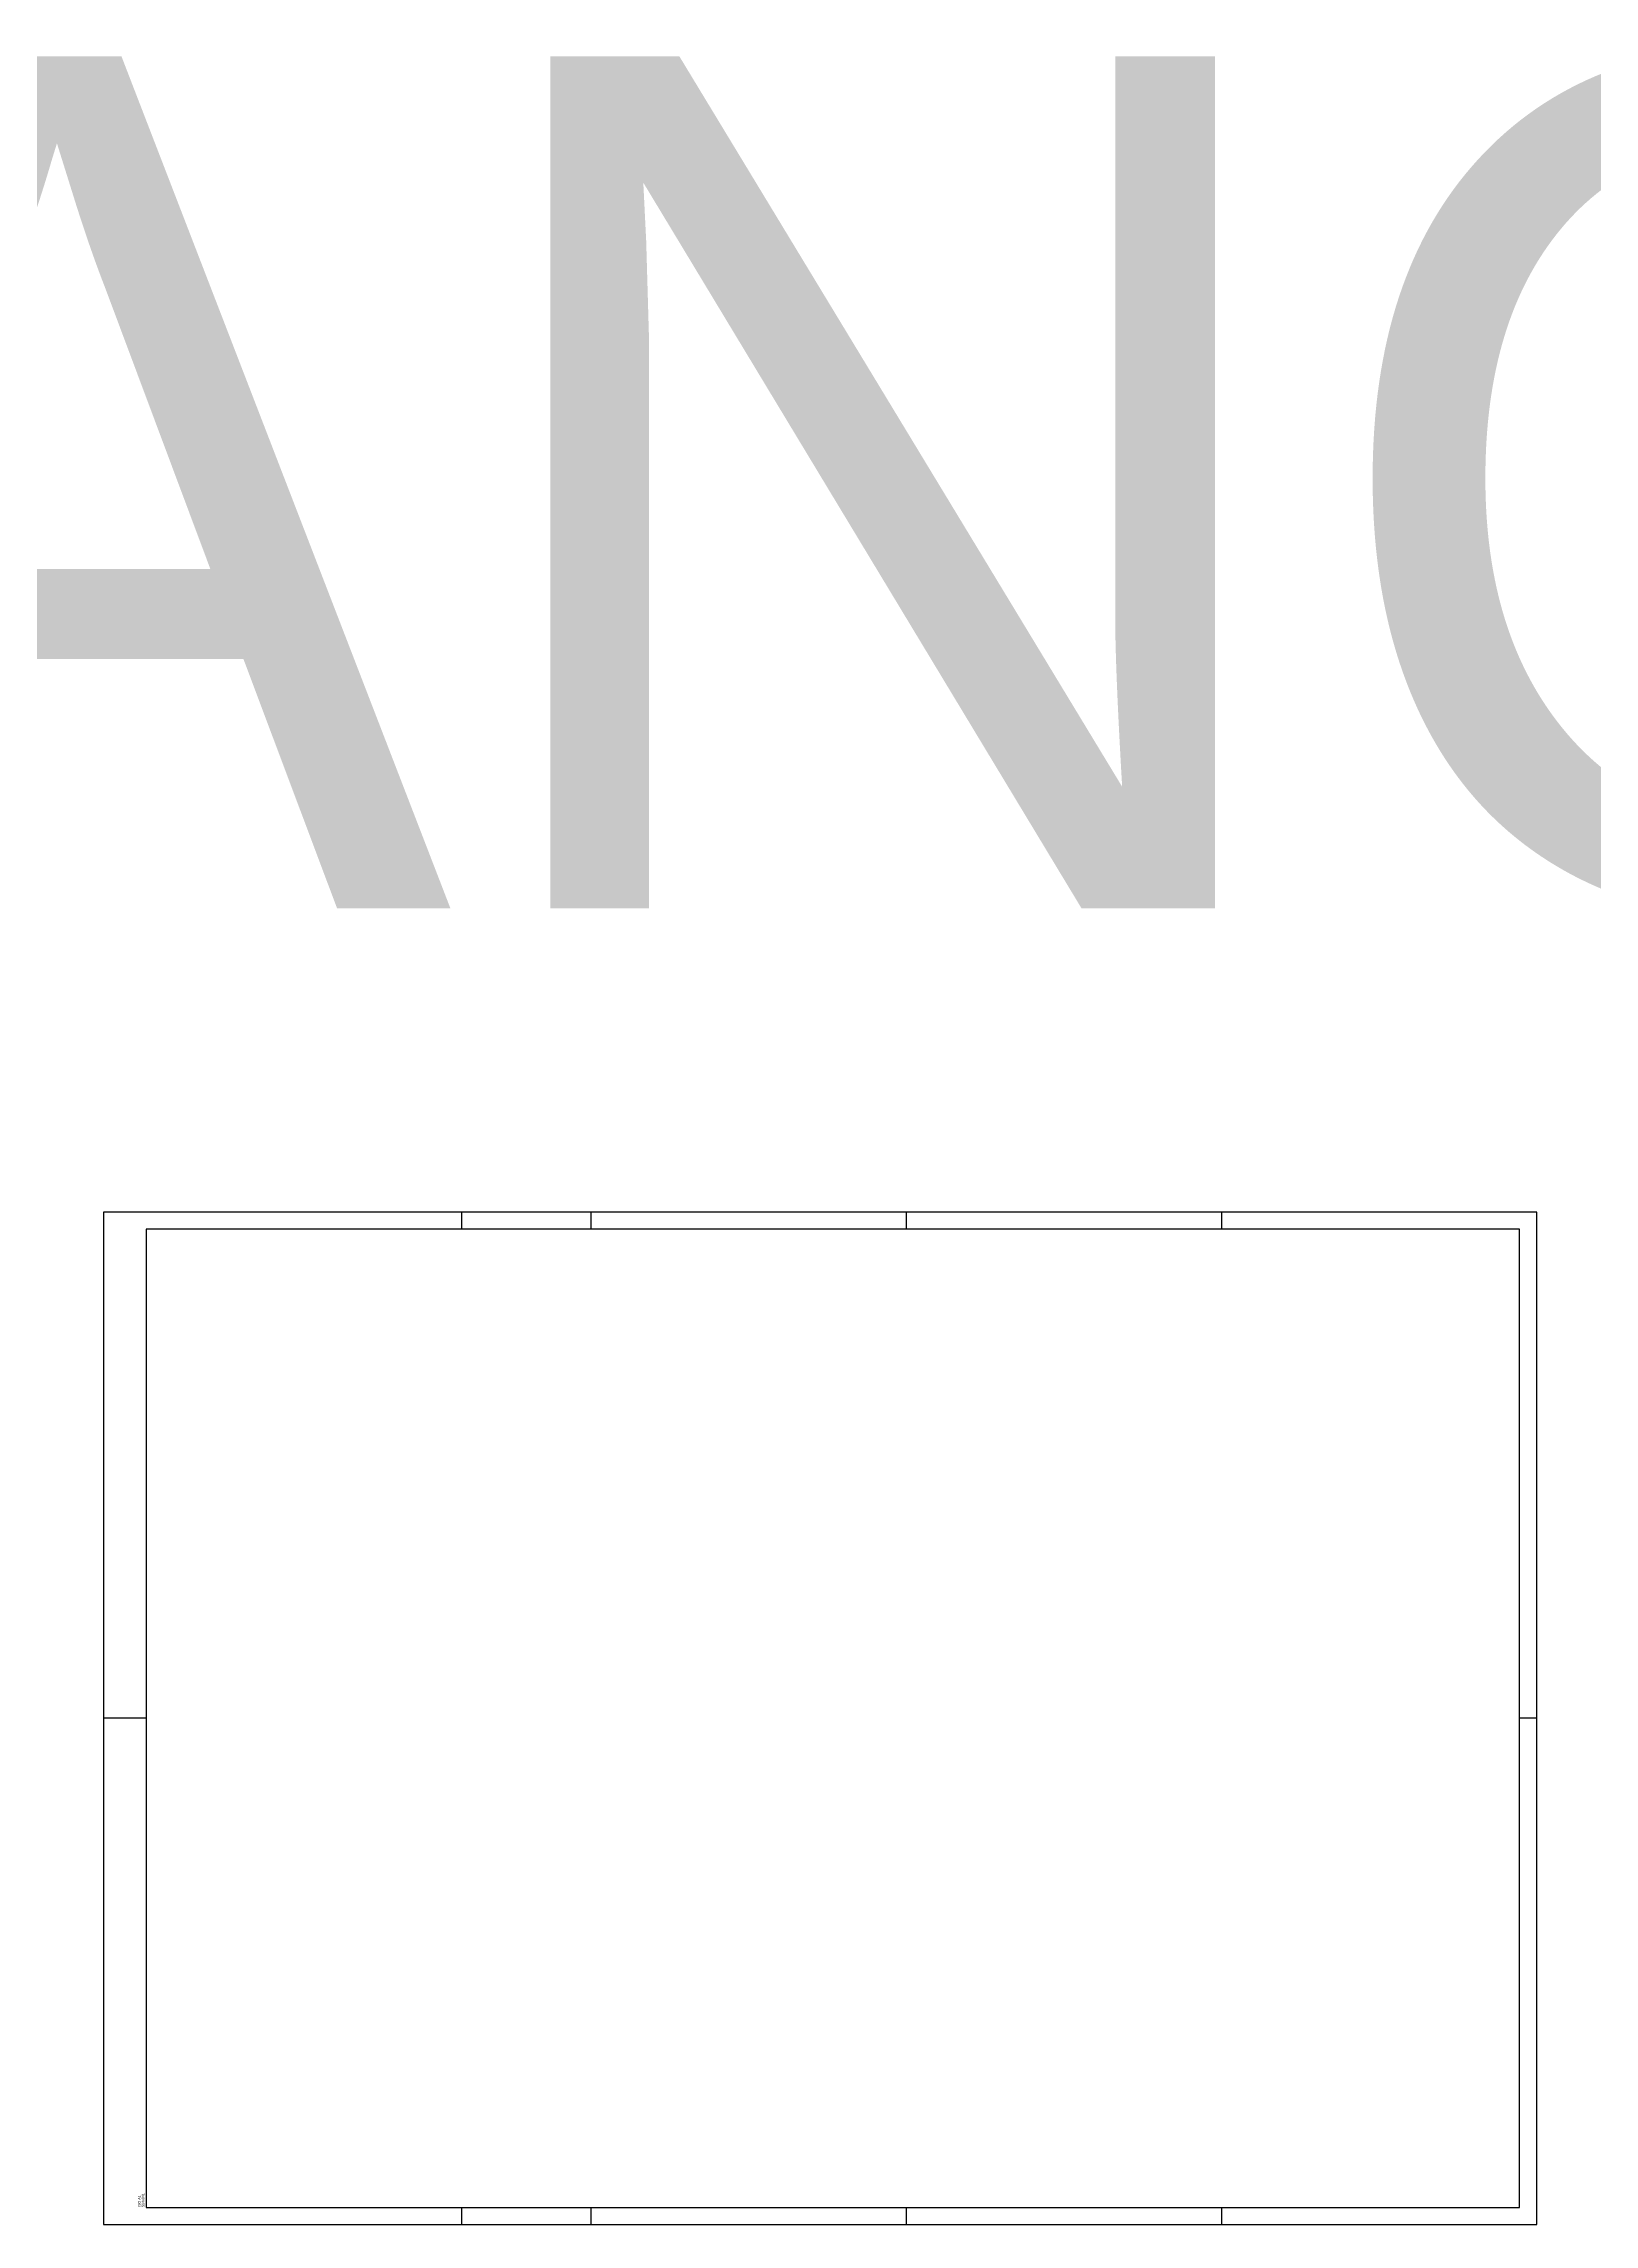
# Model space of a CAD drawing. Header units: millimetres. Extents: x 0 to 687901, y 0 to 346525.
# Drawn here: x 7740 to 9560, y 8410 to 10970 of the extents above; entities that cross this region are included whole.
import ezdxf

# ---------------------------------------------------------------- set-up
doc = ezdxf.new("R2010")
doc.units = ezdxf.units.MM
for name, color, linetype in [('ARQ_Prancha', 7, 'Continuous'), ('ARQ_Prancha lin_grossa', 111, 'Continuous'), ('ARQ_Texto', 7, 'Continuous')]:
    doc.layers.add(name, color=color, linetype=linetype)
doc.styles.add('ARIAL', font='arial.ttf')
doc.styles.add('DES-ROMANS', font='arial.ttf')

msp = doc.modelspace()

# ---------------------------------------------------------------- linework, layer by layer
at = {"layer": 'ARQ_Prancha'}
for p, q in [((8230.6, 9598.4), (8230.6, 9578.4)), ((8382.6, 9598.4), (8382.6, 9578.4)), ((8752.6, 9598.4), (8752.6, 9578.4)), ((9122.6, 9598.4), (9122.6, 9578.4)), ((9492.6, 9598.4), (9472.6, 9598.4)), ((7860.6, 9004.4), (7810.6, 9004.4)), ((9492.6, 9004.4), (9472.6, 9004.4)), ((8230.6, 8430.4), (8230.6, 8410.4)), ((8382.6, 8430.4), (8382.6, 8410.4)), ((8752.6, 8430.4), (8752.6, 8410.4)), ((9122.6, 8430.4), (9122.6, 8410.4))]:
    msp.add_line(p, q, dxfattribs=at)
msp.add_lwpolyline([(7810.6, 8410.4), (9492.6, 8410.4), (9492.6, 9598.4), (7810.6, 9598.4)], close=True, dxfattribs=at)
at = {"layer": 'ARQ_Prancha lin_grossa'}
msp.add_lwpolyline([(9472.6, 8430.4), (9472.6, 9578.4), (7860.6, 9578.4), (7860.6, 8430.4), (9472.6, 8430.4)], close=True, dxfattribs=at)

# ---------------------------------------------------------------- texts
at = {"layer": 'ARQ_Prancha', "style": 'DES-ROMANS'}
for s, p in [('ISO A1', (7854, 8430.9)), ('594x841', (7858.5, 8430.9))]:
    msp.add_text(s, height=3, rotation=90, dxfattribs=at).set_placement(p)
at = {"layer": 'ARQ_Texto', "style": 'ARIAL'}
msp.add_text('PRANCHAS - ESC: 1:20', height=1000, dxfattribs=at).set_placement((5348.3, 9955.2))

doc.saveas('drawing.dxf')
